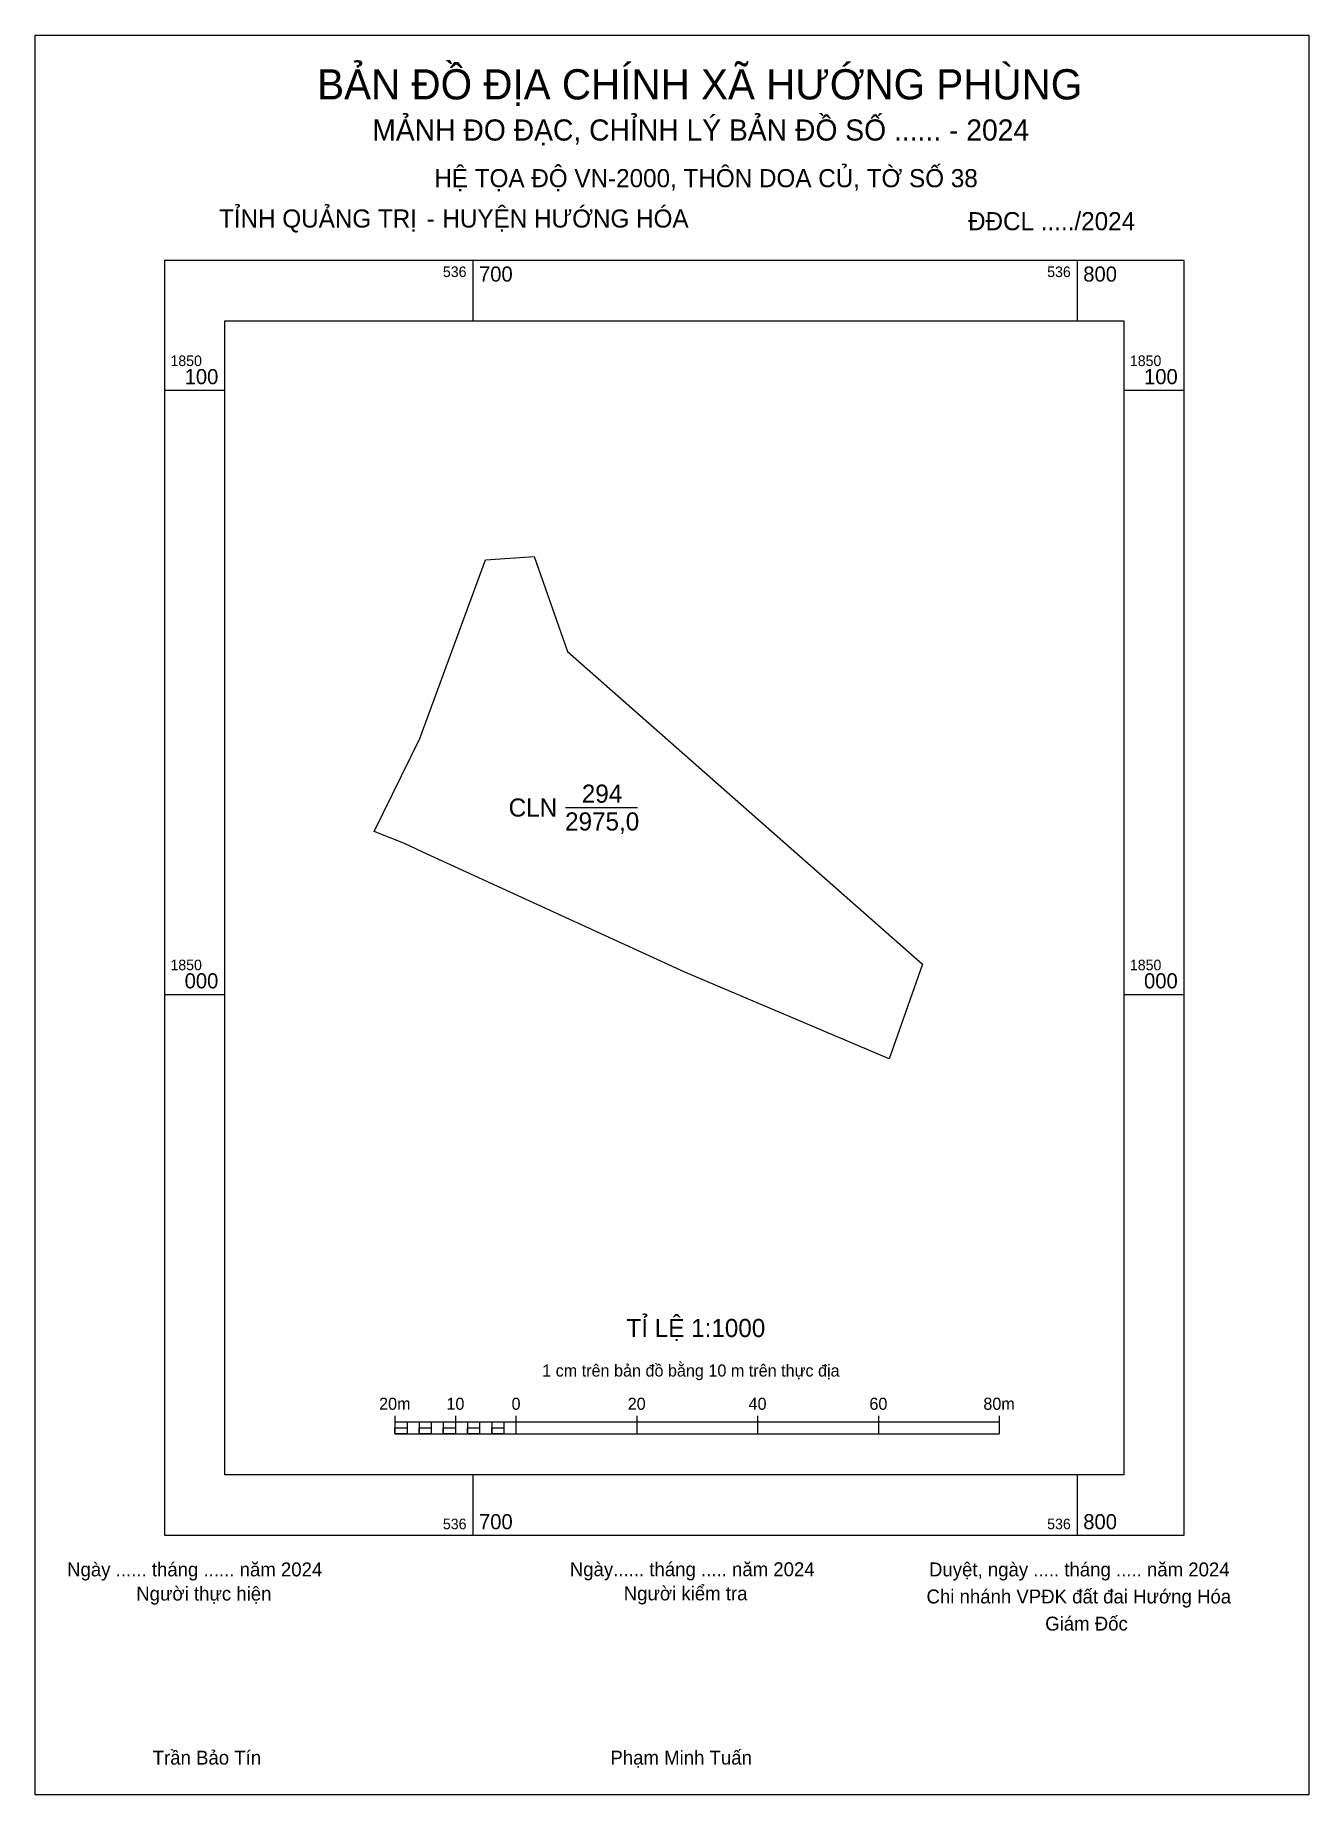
# Model space of a CAD drawing. Extents: x 536628 to 536838, y 1849868 to 1850159.
import ezdxf

# ---------------------------------------------------------------- set-up
doc = ezdxf.new("R2010")
doc.units = 0
for name, color, linetype in [('Level 1', 7, 'Continuous'), ('Level 10', 7, 'Continuous'), ('Level 13', 7, 'Continuous'), ('Level 2', 7, 'Continuous'), ('Level 23', 7, 'Continuous'), ('Level 6', 7, 'Continuous'), ('Level 62', 7, 'Continuous'), ('Level 63', 7, 'Continuous')]:
    doc.layers.add(name, color=color, linetype=linetype)

msp = doc.modelspace()

# ---------------------------------------------------------------- linework, layer by layer
at = {"layer": 'Level 1'}
for p, q in [((536627.56, 1850158.76), (536627.56, 1850158.76)), ((536838.33, 1849867.53), (536838.33, 1849867.53))]:
    msp.add_line(p, q, dxfattribs=at)
at = {"layer": 'Level 10'}
msp.add_lwpolyline([(536774.41, 1850004.98), (536768.88, 1849989.36), (536735.09, 1850003.66), (536691.73, 1850023.56), (536688.65, 1850024.99), (536683.66, 1850026.94), (536691.2, 1850042.36), (536702.09, 1850071.91), (536710.11, 1850072.49), (536715.66, 1850056.78)], close=True, dxfattribs=at)
at = {"layer": 'Level 2'}
msp.add_lwpolyline([(536627.56, 1850158.76), (536838.32, 1850158.76), (536838.32, 1849867.53), (536627.56, 1849867.53)], close=True, dxfattribs=at)
at = {"layer": 'Level 23'}
msp.add_line((536715.3, 1850030.93), (536727.24, 1850030.93), dxfattribs=at)
at = {"layer": 'Level 62'}
msp.add_lwpolyline([(536658.94, 1850111.48), (536807.72, 1850111.48), (536807.72, 1849920.48), (536658.94, 1849920.48)], close=True, dxfattribs=at)
at = {"layer": 'Level 63'}
for p, q in [((536627.56, 1850153.76), (536627.56, 1850158.76)), ((536627.56, 1850158.76), (536632.56, 1850158.76)), ((536627.56, 1850153.76), (536627.56, 1850158.76)), ((536627.56, 1850158.76), (536632.56, 1850158.76)), ((536833.32, 1850158.76), (536838.32, 1850158.76)), ((536833.32, 1850158.76), (536838.32, 1850158.76)), ((536838.32, 1850158.76), (536838.32, 1850153.76)), ((536838.32, 1850158.76), (536838.32, 1850153.76)), ((536627.56, 1850153.76), (536627.56, 1850153.76)), ((536627.56, 1850153.76), (536627.56, 1850153.76)), ((536700, 1850121.48), (536700, 1850111.48)), ((536800, 1850121.48), (536800, 1850111.48)), ((536648.94, 1850100), (536658.94, 1850100)), ((536807.72, 1850100), (536817.72, 1850100)), ((536648.94, 1850000), (536658.94, 1850000)), ((536807.72, 1850000), (536817.72, 1850000)), ((536687.1, 1849930.25), (536687.1, 1849927.25)), ((536697.1, 1849930.25), (536697.1, 1849927.25)), ((536707.1, 1849930.25), (536707.1, 1849927.25)), ((536727.1, 1849930.25), (536727.1, 1849927.25)), ((536747.1, 1849930.25), (536747.1, 1849927.25)), ((536767.1, 1849930.25), (536767.1, 1849927.25)), ((536787.1, 1849930.25), (536787.1, 1849927.25)), ((536687.1, 1849929.25), (536787.1, 1849929.25)), ((536687.1, 1849927.25), (536787.1, 1849927.25)), ((536689.1, 1849929.25), (536689.1, 1849927.25)), ((536691.1, 1849929.25), (536691.1, 1849927.25)), ((536693.1, 1849929.25), (536693.1, 1849927.25)), ((536695.1, 1849929.25), (536695.1, 1849927.25)), ((536697.1, 1849929.25), (536697.1, 1849927.25)), ((536699.1, 1849929.25), (536699.1, 1849927.25)), ((536701.1, 1849929.25), (536701.1, 1849927.25)), ((536703.1, 1849929.25), (536703.1, 1849927.25)), ((536705.1, 1849929.25), (536705.1, 1849927.25)), ((536707.1, 1849929.25), (536707.1, 1849927.25)), ((536700, 1849920.48), (536700, 1849910.48)), ((536800, 1849920.48), (536800, 1849910.48)), ((536627.56, 1849867.53), (536627.56, 1849872.53)), ((536627.56, 1849867.53), (536627.56, 1849872.53)), ((536838.32, 1849872.53), (536838.32, 1849867.53)), ((536838.32, 1849872.53), (536838.32, 1849867.53)), ((536632.56, 1849867.53), (536627.56, 1849867.53)), ((536632.56, 1849867.53), (536627.56, 1849867.53)), ((536838.32, 1849867.53), (536833.32, 1849867.53)), ((536838.32, 1849867.53), (536833.32, 1849867.53))]:
    msp.add_line(p, q, dxfattribs=at)
for points in [[(536648.94, 1850121.48), (536648.94, 1849910.48), (536817.72, 1849910.48), (536817.72, 1850121.48)], [(536687.1, 1849928.25), (536689.1, 1849928.25), (536689.1, 1849927.25), (536687.1, 1849927.25)], [(536687.1, 1849928.25), (536689.1, 1849928.25), (536689.1, 1849927.25), (536687.1, 1849927.25)], [(536691.1, 1849928.25), (536693.1, 1849928.25), (536693.1, 1849927.25), (536691.1, 1849927.25)], [(536695.1, 1849928.25), (536697.1, 1849928.25), (536697.1, 1849927.25), (536695.1, 1849927.25)], [(536699.1, 1849928.25), (536701.1, 1849928.25), (536701.1, 1849927.25), (536699.1, 1849927.25)], [(536703.1, 1849928.25), (536705.1, 1849928.25), (536705.1, 1849927.25), (536703.1, 1849927.25)]]:
    msp.add_lwpolyline(points, close=True, dxfattribs=at)

# ---------------------------------------------------------------- texts
at = {"layer": 'Level 13'}
for s, p in [('294', (536718.02, 1850031.73)), ('CLN', (536705.91, 1850029.43)), ('2975,0', (536715.25, 1850027.13))]:
    msp.add_text(s, height=3, dxfattribs=at).set_placement(p)
at = {"layer": 'Level 6'}
for s, p in [('HỆ TỌA ÐỘ VN-2000, THÔN DOA CỦ, TỜ SỐ 38', (536693.61, 1850133.6)), ('TỈ LỆ 1:1000', (536725.41, 1849943.29))]:
    msp.add_text(s, height=3, dxfattribs=at).set_placement(p)
at = {"layer": 'Level 63'}
for s, height, p in [('BẢN ĐỒ ĐỊA CHÍNH XÃ HƯỚNG PHÙNG ', 5, (536674.22, 1850148.13)), ('MẢNH ĐO ĐẠC, CHỈNH LÝ BẢN ĐỒ SỐ ...... - 2024', 3.5, (536683.34, 1850141.32)), ('TỈNH QUẢNG TRỊ', 3, (536657.98, 1850126.92)), ('-', 3, (536692.35, 1850126.92)), (' HUYỆN HƯỚNG HÓA', 3, (536693.83, 1850126.92)), ('ĐĐCL ...../2024', 3, (536781.93, 1850126.48)), ('536', 1.75, (536695.03, 1850118.73)), ('700', 2.5, (536701, 1850117.98)), ('536', 1.75, (536795.03, 1850118.73)), ('800', 2.5, (536801, 1850117.98)), ('1850', 1.75, (536649.94, 1850104)), ('1850', 1.75, (536808.72, 1850104)), ('100', 2.5, (536652.29, 1850101)), ('100', 2.5, (536811.06, 1850101)), ('1850', 1.75, (536649.94, 1850004)), ('1850', 1.75, (536808.72, 1850004)), ('000', 2.5, (536652.29, 1850001)), ('000', 2.5, (536811.06, 1850001)), ('1 cm trên bản đồ bằng 10 m trên thực địa', 2, (536711.46, 1849936.75)), ('20m', 2, (536684.47, 1849931.25)), ('10', 2, (536695.61, 1849931.25)), ('0', 2, (536706.39, 1849931.25)), ('20', 2, (536725.61, 1849931.25)), ('40', 2, (536745.61, 1849931.25)), ('60', 2, (536765.61, 1849931.25)), ('80m', 2, (536784.47, 1849931.25)), ('536', 1.75, (536695.03, 1849911.48)), ('700', 2.5, (536701, 1849911.48)), ('536', 1.75, (536795.03, 1849911.48)), ('800', 2.5, (536801, 1849911.48)), ('Ngày ...... tháng ...... năm 2024', 2.3, (536632.84, 1849903.68)), ('Ngày...... tháng ..... năm 2024', 2.3, (536716.03, 1849903.71)), ('Duyệt, ngày ..... tháng ..... năm 2024', 2.3, (536775.47, 1849903.68)), ('Người thực hiện', 2.3, (536644.28, 1849899.68)), ('Người kiểm tra', 2.3, (536724.95, 1849899.71)), ('Chi nhánh VPĐK đất đai Hướng Hóa', 2.3, (536775.06, 1849899.2)), ('Giám Đốc', 2.3, (536794.7, 1849894.71)), ('Trần Bảo Tín', 2.3, (536647, 1849872.53)), ('Phạm Minh Tuấn', 2.3, (536722.75, 1849872.53))]:
    msp.add_text(s, height=height, dxfattribs=at).set_placement(p)

doc.saveas('drawing.dxf')
